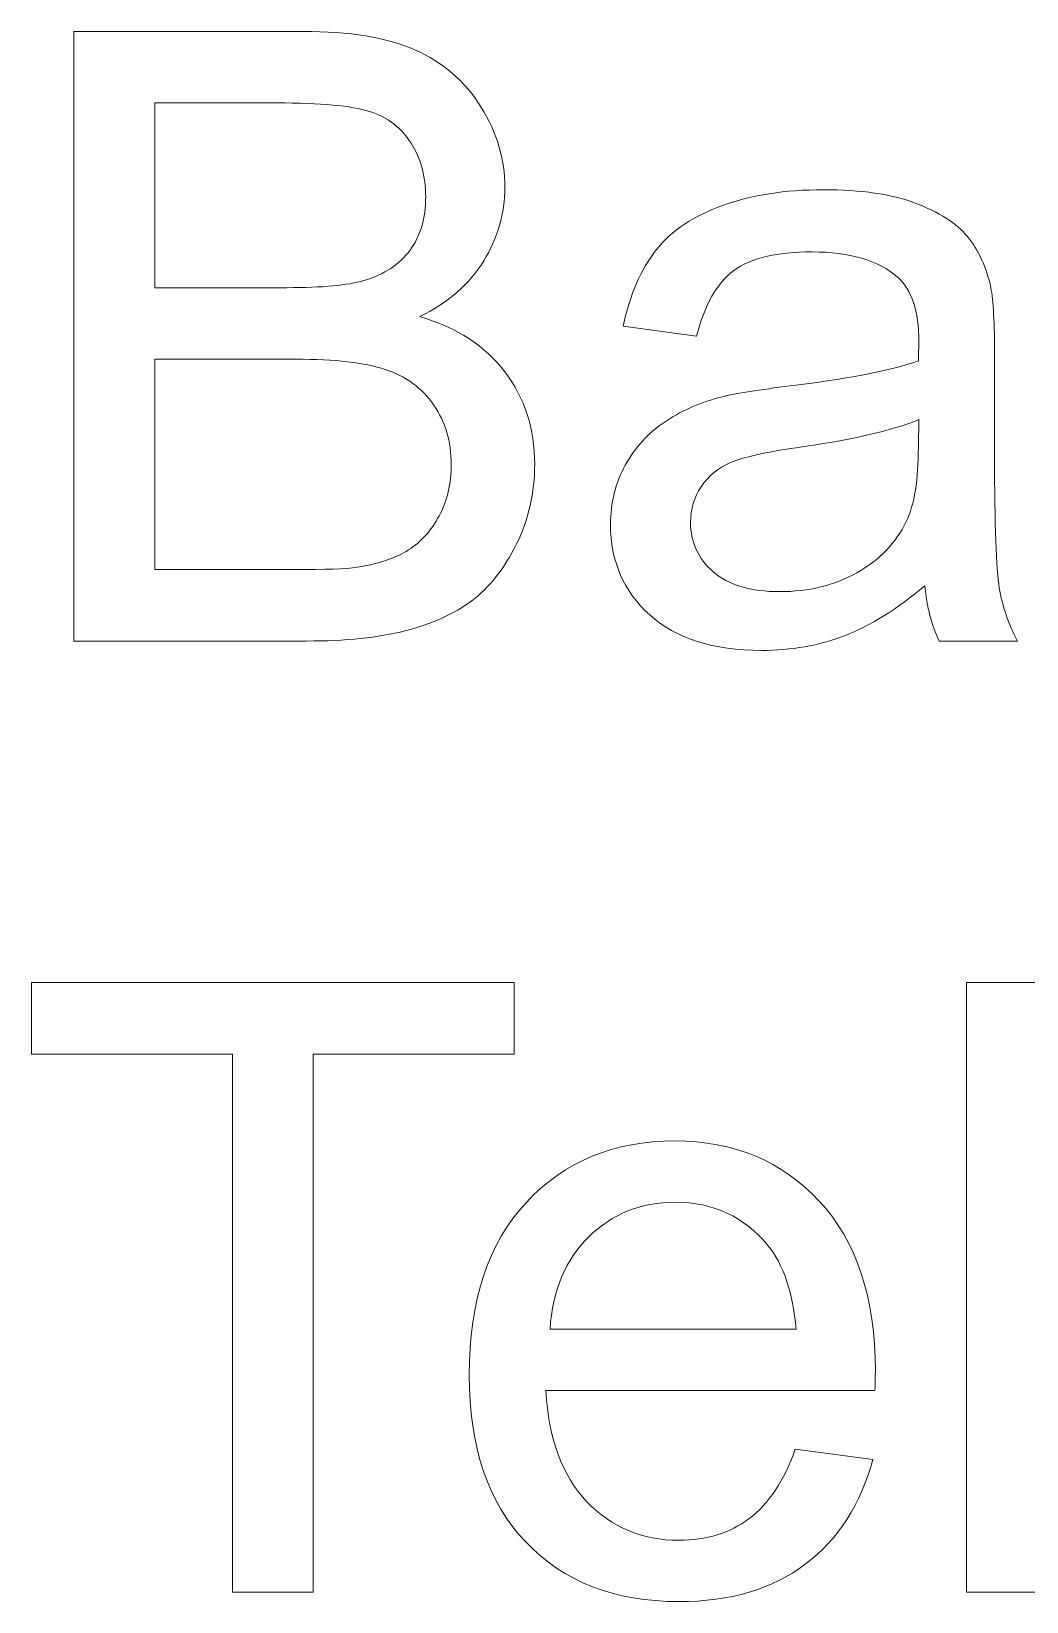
# Model space of a CAD drawing. Header units: centimetres. Extents: x -38.9 to 38.9, y -39.6 to 39.6.
# Drawn here: x 18.349 to 21.317, y 5.929 to 10.613 of the extents above; entities that cross this region are included whole.
import ezdxf

# ---------------------------------------------------------------- set-up
doc = ezdxf.new("R2010")
doc.units = ezdxf.units.CM
doc.header["$MEASUREMENT"] = 0
doc.layers.add('Layer 1', color=7, linetype='Continuous')

msp = doc.modelspace()

# ---------------------------------------------------------------- linework, layer by layer
at = {"layer": 'Layer 1', "color": 250, "lineweight": 9}
for points, knots in [([(18.47578, 8.79422), (18.47578, 8.79422), (18.47578, 10.61286), (18.47578, 10.61286), (18.47578, 10.61286), (18.47578, 10.61286), (18.47578, 10.61286), (18.47578, 10.61286), (18.47578, 10.61286), (18.47578, 10.61286), (18.47578, 10.61286), (18.47578, 10.61286), (18.47578, 10.61286), (18.47578, 10.61286), (19.15818, 10.61286), (19.15818, 10.61286), (19.15818, 10.61286), (19.15818, 10.61286), (19.15818, 10.61286), (19.15818, 10.61286), (19.15818, 10.61286), (19.15818, 10.61286), (19.15818, 10.61286), (19.15818, 10.61286), (19.15818, 10.61286), (19.29704, 10.61286), (19.40837, 10.59466), (19.49262, 10.55783), (19.49262, 10.55783), (19.49262, 10.55783), (19.49262, 10.55783), (19.49262, 10.55783), (19.49262, 10.55783), (19.49262, 10.55783), (19.49262, 10.55783), (19.49262, 10.55783), (19.49262, 10.55783), (19.57644, 10.521), (19.64205, 10.46427), (19.68947, 10.38765), (19.68947, 10.38765), (19.68947, 10.38765), (19.68947, 10.38765), (19.68947, 10.38765), (19.68947, 10.38765), (19.68947, 10.38765), (19.68947, 10.38765), (19.68947, 10.38765), (19.68947, 10.38765), (19.7373, 10.31145), (19.76101, 10.23144), (19.76101, 10.14762), (19.76101, 10.14762), (19.76101, 10.14762), (19.76101, 10.14762), (19.76101, 10.14762), (19.76101, 10.14762), (19.76101, 10.14762), (19.76101, 10.14762), (19.76101, 10.14762), (19.76101, 10.14762), (19.761, 10.07015), (19.73984, 9.99691), (19.69793, 9.92833), (19.69793, 9.92833), (19.69793, 9.92833), (19.69793, 9.92833), (19.69793, 9.92833), (19.69793, 9.92833), (19.69793, 9.92833), (19.69793, 9.92833), (19.69792, 9.92833), (19.69792, 9.92833), (19.65601, 9.85975), (19.59252, 9.80429), (19.50743, 9.76196), (19.50743, 9.76196), (19.50743, 9.76196), (19.50743, 9.76196), (19.50743, 9.76196), (19.50743, 9.76196), (19.50743, 9.76196), (19.50743, 9.76196), (19.50743, 9.76196), (19.50743, 9.76196), (19.6175, 9.72979), (19.70217, 9.67475), (19.76101, 9.59686), (19.76101, 9.59686), (19.76101, 9.59686), (19.76101, 9.59686), (19.76101, 9.59686), (19.76101, 9.59686), (19.76101, 9.59686), (19.76101, 9.59686), (19.76101, 9.59686), (19.76101, 9.59686), (19.82029, 9.51939), (19.84991, 9.42753), (19.84991, 9.32169), (19.84991, 9.32169), (19.84991, 9.32169), (19.84991, 9.32169), (19.84991, 9.32169), (19.84991, 9.32169), (19.84991, 9.32169), (19.84991, 9.32169), (19.84991, 9.32169), (19.8499, 9.32169), (19.8499, 9.23618), (19.83171, 9.15702), (19.79572, 9.08378), (19.79572, 9.08378), (19.79572, 9.08378), (19.79572, 9.08378), (19.79572, 9.08378), (19.79572, 9.08378), (19.79572, 9.08378), (19.79572, 9.08378), (19.79571, 9.08378), (19.79571, 9.08378), (19.75973, 9.01054), (19.71529, 8.95424), (19.66238, 8.91445), (19.66238, 8.91445), (19.66238, 8.91445), (19.66238, 8.91445), (19.66238, 8.91445), (19.66238, 8.91445), (19.66238, 8.91445), (19.66238, 8.91445), (19.66237, 8.91445), (19.66237, 8.91445), (19.60946, 8.87508), (19.54299, 8.84502), (19.46341, 8.8247), (19.46341, 8.8247), (19.46341, 8.8247), (19.46341, 8.8247), (19.46341, 8.8247), (19.46341, 8.8247), (19.46341, 8.8247), (19.46341, 8.8247), (19.4634, 8.8247), (19.4634, 8.8247), (19.38339, 8.80438), (19.28561, 8.79422), (19.16961, 8.79422), (19.16961, 8.79422), (19.16961, 8.79422), (19.16961, 8.79422), (19.16961, 8.79422), (19.16961, 8.79422), (19.16961, 8.79422), (19.16961, 8.79422), (19.16961, 8.79422), (19.1696, 8.79422), (19.1696, 8.79422), (18.47578, 8.79422), (18.47578, 8.79422)], [0, 0, 0, 0, 0.0188679, 0.0188679, 0.0188679, 0.0377358, 0.0377358, 0.0377358, 0.0566038, 0.0566038, 0.0566038, 0.0754717, 0.0754717, 0.0754717, 0.0943396, 0.0943396, 0.0943396, 0.1132075, 0.1132075, 0.1132075, 0.1320755, 0.1320755, 0.1320755, 0.1509434, 0.1509434, 0.1509434, 0.1698113, 0.1698113, 0.1698113, 0.1886792, 0.1886792, 0.1886792, 0.2075472, 0.2075472, 0.2075472, 0.2264151, 0.2264151, 0.2264151, 0.245283, 0.245283, 0.245283, 0.2641509, 0.2641509, 0.2641509, 0.2830189, 0.2830189, 0.2830189, 0.3018868, 0.3018868, 0.3018868, 0.3207547, 0.3207547, 0.3207547, 0.3396226, 0.3396226, 0.3396226, 0.3584906, 0.3584906, 0.3584906, 0.3773585, 0.3773585, 0.3773585, 0.3962264, 0.3962264, 0.3962264, 0.4150943, 0.4150943, 0.4150943, 0.4339623, 0.4339623, 0.4339623, 0.4528302, 0.4528302, 0.4528302, 0.4716981, 0.4716981, 0.4716981, 0.490566, 0.490566, 0.490566, 0.509434, 0.509434, 0.509434, 0.5283019, 0.5283019, 0.5283019, 0.5471698, 0.5471698, 0.5471698, 0.5660377, 0.5660377, 0.5660377, 0.5849057, 0.5849057, 0.5849057, 0.6037736, 0.6037736, 0.6037736, 0.6226415, 0.6226415, 0.6226415, 0.6415094, 0.6415094, 0.6415094, 0.6603774, 0.6603774, 0.6603774, 0.6792453, 0.6792453, 0.6792453, 0.6981132, 0.6981132, 0.6981132, 0.7169811, 0.7169811, 0.7169811, 0.7358491, 0.7358491, 0.7358491, 0.754717, 0.754717, 0.754717, 0.7735849, 0.7735849, 0.7735849, 0.7924528, 0.7924528, 0.7924528, 0.8113208, 0.8113208, 0.8113208, 0.8301887, 0.8301887, 0.8301887, 0.8490566, 0.8490566, 0.8490566, 0.8679245, 0.8679245, 0.8679245, 0.8867925, 0.8867925, 0.8867925, 0.9056604, 0.9056604, 0.9056604, 0.9245283, 0.9245283, 0.9245283, 0.9433962, 0.9433962, 0.9433962, 0.9622642, 0.9622642, 0.9622642, 0.9811321, 0.9811321, 0.9811321, 1, 1, 1, 1]), ([(18.71707, 9.84832), (18.71707, 9.84832), (19.11036, 9.84832), (19.11036, 9.84832), (19.11036, 9.84832), (19.11036, 9.84832), (19.11036, 9.84832), (19.11036, 9.84832), (19.11036, 9.84832), (19.11036, 9.84832), (19.11036, 9.84832), (19.11036, 9.84832), (19.11036, 9.84832), (19.21703, 9.84832), (19.29365, 9.85552), (19.33978, 9.86949), (19.33978, 9.86949), (19.33978, 9.86949), (19.33978, 9.86949), (19.33978, 9.86949), (19.33978, 9.86949), (19.33978, 9.86949), (19.33978, 9.86949), (19.33979, 9.86949), (19.33979, 9.86949), (19.40119, 9.88769), (19.44731, 9.91817), (19.47822, 9.9605), (19.47822, 9.9605), (19.47822, 9.9605), (19.47822, 9.9605), (19.47822, 9.9605), (19.47822, 9.9605), (19.47822, 9.9605), (19.47822, 9.9605), (19.47822, 9.9605), (19.47822, 9.9605), (19.50913, 10.00284), (19.52479, 10.05575), (19.52479, 10.11968), (19.52479, 10.11968), (19.52479, 10.11968), (19.52479, 10.11968), (19.52479, 10.11968), (19.52479, 10.11968), (19.52479, 10.11968), (19.52479, 10.11968), (19.52479, 10.11968), (19.52479, 10.11968), (19.52478, 10.18021), (19.51041, 10.23355), (19.48119, 10.27927), (19.48119, 10.27927), (19.48119, 10.27927), (19.48119, 10.27927), (19.48119, 10.27927), (19.48119, 10.27927), (19.48119, 10.27927), (19.48119, 10.27927), (19.48118, 10.27927), (19.48118, 10.27927), (19.4524, 10.32542), (19.41091, 10.35717), (19.35716, 10.3741), (19.35716, 10.3741), (19.35716, 10.3741), (19.35716, 10.3741), (19.35716, 10.3741), (19.35716, 10.3741), (19.35716, 10.3741), (19.35716, 10.3741), (19.35715, 10.3741), (19.35715, 10.3741), (19.30338, 10.39103), (19.2111, 10.3995), (19.08072, 10.3995), (19.08072, 10.3995), (19.08072, 10.3995), (19.08072, 10.3995), (19.08072, 10.3995), (19.08072, 10.3995), (19.08072, 10.3995), (19.08072, 10.3995), (19.08072, 10.3995), (19.08071, 10.3995), (19.08071, 10.3995), (18.71707, 10.3995), (18.71707, 10.3995), (18.71707, 10.3995), (18.71707, 10.3995), (18.71707, 10.3995), (18.71707, 10.3995), (18.71707, 10.3995), (18.71707, 10.3995), (18.71707, 10.3995), (18.71707, 10.3995), (18.71707, 10.3995), (18.71707, 10.3995), (18.71707, 9.84832), (18.71707, 9.84832)], [0, 0, 0, 0, 0.030303, 0.030303, 0.030303, 0.0606061, 0.0606061, 0.0606061, 0.0909091, 0.0909091, 0.0909091, 0.1212121, 0.1212121, 0.1212121, 0.1515152, 0.1515152, 0.1515152, 0.1818182, 0.1818182, 0.1818182, 0.2121212, 0.2121212, 0.2121212, 0.2424242, 0.2424242, 0.2424242, 0.2727273, 0.2727273, 0.2727273, 0.3030303, 0.3030303, 0.3030303, 0.3333333, 0.3333333, 0.3333333, 0.3636364, 0.3636364, 0.3636364, 0.3939394, 0.3939394, 0.3939394, 0.4242424, 0.4242424, 0.4242424, 0.4545455, 0.4545455, 0.4545455, 0.4848485, 0.4848485, 0.4848485, 0.5151515, 0.5151515, 0.5151515, 0.5454545, 0.5454545, 0.5454545, 0.5757576, 0.5757576, 0.5757576, 0.6060606, 0.6060606, 0.6060606, 0.6363636, 0.6363636, 0.6363636, 0.6666667, 0.6666667, 0.6666667, 0.6969697, 0.6969697, 0.6969697, 0.7272727, 0.7272727, 0.7272727, 0.7575758, 0.7575758, 0.7575758, 0.7878788, 0.7878788, 0.7878788, 0.8181818, 0.8181818, 0.8181818, 0.8484848, 0.8484848, 0.8484848, 0.8787879, 0.8787879, 0.8787879, 0.9090909, 0.9090909, 0.9090909, 0.9393939, 0.9393939, 0.9393939, 0.969697, 0.969697, 0.969697, 1, 1, 1, 1]), ([(21.01324, 8.95932), (20.93027, 8.88862), (20.85025, 8.83909), (20.77362, 8.80988), (20.77362, 8.80988), (20.77362, 8.80988), (20.77362, 8.80988), (20.77362, 8.80988), (20.77362, 8.80988), (20.77362, 8.80988), (20.77362, 8.80988), (20.77361, 8.80988), (20.77361, 8.80988), (20.69699, 8.78067), (20.61486, 8.76628), (20.52682, 8.76628), (20.52682, 8.76628), (20.52682, 8.76628), (20.52682, 8.76628), (20.52682, 8.76628), (20.52682, 8.76628), (20.52682, 8.76628), (20.52682, 8.76628), (20.52681, 8.76628), (20.52681, 8.76628), (20.38204, 8.76628), (20.2707, 8.80142), (20.19281, 8.87211), (20.19281, 8.87211), (20.19281, 8.87211), (20.19281, 8.87211), (20.19281, 8.87211), (20.19281, 8.87211), (20.19281, 8.87211), (20.19281, 8.87211), (20.1928, 8.87211), (20.1928, 8.87211), (20.11491, 8.94239), (20.07597, 9.03256), (20.07597, 9.1422), (20.07597, 9.1422), (20.07597, 9.1422), (20.07597, 9.1422), (20.07597, 9.1422), (20.07597, 9.1422), (20.07597, 9.1422), (20.07597, 9.1422), (20.07597, 9.1422), (20.07597, 9.1422), (20.07597, 9.20655), (20.09079, 9.26539), (20.12, 9.31873), (20.12, 9.31873), (20.12, 9.31873), (20.12, 9.31873), (20.12, 9.31873), (20.12, 9.31873), (20.12, 9.31873), (20.12, 9.31873), (20.12001, 9.31873), (20.12001, 9.31873), (20.14963, 9.37207), (20.18815, 9.4144), (20.23558, 9.44658), (20.23558, 9.44658), (20.23558, 9.44658), (20.23558, 9.44658), (20.23558, 9.44658), (20.23558, 9.44658), (20.23558, 9.44658), (20.23558, 9.44658), (20.23558, 9.44658), (20.23558, 9.44658), (20.2834, 9.47875), (20.33674, 9.5033), (20.39643, 9.51981), (20.39643, 9.51981), (20.39643, 9.51981), (20.39643, 9.51981), (20.39643, 9.51981), (20.39643, 9.51981), (20.39643, 9.51981), (20.39643, 9.51981), (20.39643, 9.51981), (20.39643, 9.51981), (20.44046, 9.53124), (20.50692, 9.54225), (20.5954, 9.55326), (20.5954, 9.55326), (20.5954, 9.55326), (20.5954, 9.55326), (20.5954, 9.55326), (20.5954, 9.55326), (20.5954, 9.55326), (20.5954, 9.55326), (20.5954, 9.55326), (20.5954, 9.55326), (20.77574, 9.57442), (20.90909, 9.60025), (20.99418, 9.62988), (20.99418, 9.62988), (20.99418, 9.62988), (20.99418, 9.62988), (20.99418, 9.62988), (20.99418, 9.62988), (20.99418, 9.62988), (20.99418, 9.62988), (20.99418, 9.62988), (20.99418, 9.62988), (20.99503, 9.66036), (20.99545, 9.67983), (20.99545, 9.68788), (20.99545, 9.68788), (20.99545, 9.68788), (20.99545, 9.68788), (20.99545, 9.68788), (20.99545, 9.68788), (20.99545, 9.68788), (20.99545, 9.68788), (20.99545, 9.68788), (20.99544, 9.68788), (20.99544, 9.77847), (20.97428, 9.84239), (20.93195, 9.87965), (20.93195, 9.87965), (20.93195, 9.87965), (20.93195, 9.87965), (20.93195, 9.87965), (20.93195, 9.87965), (20.93195, 9.87965), (20.93195, 9.87965), (20.93194, 9.87965), (20.93194, 9.87965), (20.87479, 9.93002), (20.78971, 9.955), (20.67711, 9.955), (20.67711, 9.955), (20.67711, 9.955), (20.67711, 9.955), (20.67711, 9.955), (20.67711, 9.955), (20.67711, 9.955), (20.67711, 9.955), (20.6771, 9.955), (20.6771, 9.955), (20.5717, 9.955), (20.4938, 9.93637), (20.44385, 9.89954), (20.44385, 9.89954), (20.44385, 9.89954), (20.44385, 9.89954), (20.44385, 9.89954), (20.44385, 9.89954), (20.44385, 9.89954), (20.44385, 9.89954), (20.44384, 9.89954), (20.44384, 9.89954), (20.39346, 9.86271), (20.35664, 9.79752), (20.3325, 9.70354), (20.3325, 9.70354), (20.3325, 9.70354), (20.3325, 9.70354), (20.3325, 9.70354), (20.3325, 9.70354), (20.3325, 9.70354), (20.3325, 9.70354), (20.3325, 9.70354), (20.3325, 9.70354), (20.3325, 9.70354), (20.11407, 9.73402), (20.11407, 9.73402), (20.11407, 9.73402), (20.11407, 9.73402), (20.11407, 9.73402), (20.11407, 9.73402), (20.11407, 9.73402), (20.11407, 9.73402), (20.11407, 9.73402), (20.11407, 9.73402), (20.11407, 9.73402), (20.13397, 9.82758), (20.16657, 9.90335), (20.21228, 9.96093), (20.21228, 9.96093), (20.21228, 9.96093), (20.21228, 9.96093), (20.21228, 9.96093), (20.21228, 9.96093), (20.21228, 9.96093), (20.21228, 9.96093), (20.21228, 9.96093), (20.21228, 9.96093), (20.258, 10.0185), (20.32405, 10.06253), (20.41041, 10.09385), (20.41041, 10.09385), (20.41041, 10.09385), (20.41041, 10.09385), (20.41041, 10.09385), (20.41041, 10.09385), (20.41041, 10.09385), (20.41041, 10.09385), (20.41041, 10.09385), (20.41041, 10.09385), (20.49635, 10.12476), (20.59667, 10.14042), (20.71013, 10.14042), (20.71013, 10.14042), (20.71013, 10.14042), (20.71013, 10.14042), (20.71013, 10.14042), (20.71013, 10.14042), (20.71013, 10.14042), (20.71013, 10.14042), (20.71013, 10.14042), (20.71013, 10.14042), (20.82274, 10.14042), (20.91461, 10.1273), (20.98529, 10.10063), (20.98529, 10.10063), (20.98529, 10.10063), (20.98529, 10.10063), (20.98529, 10.10063), (20.98529, 10.10063), (20.98529, 10.10063), (20.98529, 10.10063), (20.98529, 10.10063), (20.98529, 10.10063), (21.05556, 10.07396), (21.10763, 10.04094), (21.14065, 10.00072), (21.14065, 10.00072), (21.14065, 10.00072), (21.14065, 10.00072), (21.14065, 10.00072), (21.14065, 10.00072), (21.14065, 10.00072), (21.14065, 10.00072), (21.14065, 10.00072), (21.14065, 10.00072), (21.17368, 9.9605), (21.19697, 9.9097), (21.2105, 9.84832), (21.2105, 9.84832), (21.2105, 9.84832), (21.2105, 9.84832), (21.2105, 9.84832), (21.2105, 9.84832), (21.2105, 9.84832), (21.2105, 9.84832), (21.2105, 9.84832), (21.2105, 9.84832), (21.2177, 9.81022), (21.22151, 9.74164), (21.22151, 9.643), (21.22151, 9.643), (21.22151, 9.643), (21.22151, 9.643), (21.22151, 9.643), (21.22151, 9.643), (21.22151, 9.643), (21.22151, 9.643), (21.22151, 9.643), (21.22151, 9.643), (21.22151, 9.643), (21.22151, 9.34667), (21.22151, 9.34667), (21.22151, 9.34667), (21.22151, 9.34667), (21.22151, 9.34667), (21.22151, 9.34667), (21.22151, 9.34667), (21.22151, 9.34667), (21.22151, 9.34667), (21.22151, 9.34667), (21.22151, 9.34667), (21.22151, 9.13966), (21.22616, 9.00885), (21.23548, 8.95339), (21.23548, 8.95339), (21.23548, 8.95339), (21.23548, 8.95339), (21.23548, 8.95339), (21.23548, 8.95339), (21.23548, 8.95339), (21.23548, 8.95339), (21.23548, 8.95339), (21.23548, 8.95339), (21.24438, 8.89794), (21.263, 8.84502), (21.29009, 8.79422), (21.29009, 8.79422), (21.29009, 8.79422), (21.29009, 8.79422), (21.29009, 8.79422), (21.29009, 8.79422), (21.29009, 8.79422), (21.29009, 8.79422), (21.29009, 8.79422), (21.29008, 8.79422), (21.29008, 8.79422), (21.05641, 8.79422), (21.05641, 8.79422), (21.05641, 8.79422), (21.05641, 8.79422), (21.05641, 8.79422), (21.05641, 8.79422), (21.05641, 8.79422), (21.05641, 8.79422), (21.05641, 8.79422), (21.0564, 8.79422), (21.0564, 8.79422), (21.03397, 8.84121), (21.01957, 8.89624), (21.01324, 8.95932)], [0, 0, 0, 0, 0.0095238, 0.0095238, 0.0095238, 0.0190476, 0.0190476, 0.0190476, 0.0285714, 0.0285714, 0.0285714, 0.0380952, 0.0380952, 0.0380952, 0.047619, 0.047619, 0.047619, 0.0571429, 0.0571429, 0.0571429, 0.0666667, 0.0666667, 0.0666667, 0.0761905, 0.0761905, 0.0761905, 0.0857143, 0.0857143, 0.0857143, 0.0952381, 0.0952381, 0.0952381, 0.1047619, 0.1047619, 0.1047619, 0.1142857, 0.1142857, 0.1142857, 0.1238095, 0.1238095, 0.1238095, 0.1333333, 0.1333333, 0.1333333, 0.1428571, 0.1428571, 0.1428571, 0.152381, 0.152381, 0.152381, 0.1619048, 0.1619048, 0.1619048, 0.1714286, 0.1714286, 0.1714286, 0.1809524, 0.1809524, 0.1809524, 0.1904762, 0.1904762, 0.1904762, 0.2, 0.2, 0.2, 0.2095238, 0.2095238, 0.2095238, 0.2190476, 0.2190476, 0.2190476, 0.2285714, 0.2285714, 0.2285714, 0.2380952, 0.2380952, 0.2380952, 0.247619, 0.247619, 0.247619, 0.2571429, 0.2571429, 0.2571429, 0.2666667, 0.2666667, 0.2666667, 0.2761905, 0.2761905, 0.2761905, 0.2857143, 0.2857143, 0.2857143, 0.2952381, 0.2952381, 0.2952381, 0.3047619, 0.3047619, 0.3047619, 0.3142857, 0.3142857, 0.3142857, 0.3238095, 0.3238095, 0.3238095, 0.3333333, 0.3333333, 0.3333333, 0.3428571, 0.3428571, 0.3428571, 0.352381, 0.352381, 0.352381, 0.3619048, 0.3619048, 0.3619048, 0.3714286, 0.3714286, 0.3714286, 0.3809524, 0.3809524, 0.3809524, 0.3904762, 0.3904762, 0.3904762, 0.4, 0.4, 0.4, 0.4095238, 0.4095238, 0.4095238, 0.4190476, 0.4190476, 0.4190476, 0.4285714, 0.4285714, 0.4285714, 0.4380952, 0.4380952, 0.4380952, 0.447619, 0.447619, 0.447619, 0.4571429, 0.4571429, 0.4571429, 0.4666667, 0.4666667, 0.4666667, 0.4761905, 0.4761905, 0.4761905, 0.4857143, 0.4857143, 0.4857143, 0.4952381, 0.4952381, 0.4952381, 0.5047619, 0.5047619, 0.5047619, 0.5142857, 0.5142857, 0.5142857, 0.5238095, 0.5238095, 0.5238095, 0.5333333, 0.5333333, 0.5333333, 0.5428571, 0.5428571, 0.5428571, 0.552381, 0.552381, 0.552381, 0.5619048, 0.5619048, 0.5619048, 0.5714286, 0.5714286, 0.5714286, 0.5809524, 0.5809524, 0.5809524, 0.5904762, 0.5904762, 0.5904762, 0.6, 0.6, 0.6, 0.6095238, 0.6095238, 0.6095238, 0.6190476, 0.6190476, 0.6190476, 0.6285714, 0.6285714, 0.6285714, 0.6380952, 0.6380952, 0.6380952, 0.647619, 0.647619, 0.647619, 0.6571429, 0.6571429, 0.6571429, 0.6666667, 0.6666667, 0.6666667, 0.6761905, 0.6761905, 0.6761905, 0.6857143, 0.6857143, 0.6857143, 0.6952381, 0.6952381, 0.6952381, 0.7047619, 0.7047619, 0.7047619, 0.7142857, 0.7142857, 0.7142857, 0.7238095, 0.7238095, 0.7238095, 0.7333333, 0.7333333, 0.7333333, 0.7428571, 0.7428571, 0.7428571, 0.752381, 0.752381, 0.752381, 0.7619048, 0.7619048, 0.7619048, 0.7714286, 0.7714286, 0.7714286, 0.7809524, 0.7809524, 0.7809524, 0.7904762, 0.7904762, 0.7904762, 0.8, 0.8, 0.8, 0.8095238, 0.8095238, 0.8095238, 0.8190476, 0.8190476, 0.8190476, 0.8285714, 0.8285714, 0.8285714, 0.8380952, 0.8380952, 0.8380952, 0.847619, 0.847619, 0.847619, 0.8571429, 0.8571429, 0.8571429, 0.8666667, 0.8666667, 0.8666667, 0.8761905, 0.8761905, 0.8761905, 0.8857143, 0.8857143, 0.8857143, 0.8952381, 0.8952381, 0.8952381, 0.9047619, 0.9047619, 0.9047619, 0.9142857, 0.9142857, 0.9142857, 0.9238095, 0.9238095, 0.9238095, 0.9333333, 0.9333333, 0.9333333, 0.9428571, 0.9428571, 0.9428571, 0.952381, 0.952381, 0.952381, 0.9619048, 0.9619048, 0.9619048, 0.9714286, 0.9714286, 0.9714286, 0.9809524, 0.9809524, 0.9809524, 0.9904762, 0.9904762, 0.9904762, 1, 1, 1, 1]), ([(18.71707, 9.00758), (18.71707, 9.00758), (19.17004, 9.00758), (19.17004, 9.00758), (19.17004, 9.00758), (19.17004, 9.00758), (19.17004, 9.00758), (19.17004, 9.00758), (19.17004, 9.00758), (19.17004, 9.00758), (19.17004, 9.00758), (19.17004, 9.00758), (19.17004, 9.00758), (19.24794, 9.00758), (19.30253, 9.01054), (19.3343, 9.01647), (19.3343, 9.01647), (19.3343, 9.01647), (19.3343, 9.01647), (19.3343, 9.01647), (19.3343, 9.01647), (19.3343, 9.01647), (19.3343, 9.01647), (19.3343, 9.01647), (19.3343, 9.01647), (19.38932, 9.02621), (19.43589, 9.04272), (19.47314, 9.066), (19.47314, 9.066), (19.47314, 9.066), (19.47314, 9.066), (19.47314, 9.066), (19.47314, 9.066), (19.47314, 9.066), (19.47314, 9.066), (19.47314, 9.066), (19.47314, 9.066), (19.51041, 9.08928), (19.54089, 9.12315), (19.56501, 9.1676), (19.56501, 9.1676), (19.56501, 9.1676), (19.56501, 9.1676), (19.56501, 9.1676), (19.56501, 9.1676), (19.56501, 9.1676), (19.56501, 9.1676), (19.56501, 9.1676), (19.56501, 9.1676), (19.58914, 9.21205), (19.60099, 9.26327), (19.60099, 9.32127), (19.60099, 9.32127), (19.60099, 9.32127), (19.60099, 9.32127), (19.60099, 9.32127), (19.60099, 9.32127), (19.60099, 9.32127), (19.60099, 9.32127), (19.60099, 9.32127), (19.60099, 9.32127), (19.60098, 9.38943), (19.58363, 9.44827), (19.54851, 9.49865), (19.54851, 9.49865), (19.54851, 9.49865), (19.54851, 9.49865), (19.54851, 9.49865), (19.54851, 9.49865), (19.54851, 9.49865), (19.54851, 9.49865), (19.5485, 9.49865), (19.5485, 9.49865), (19.51378, 9.54902), (19.46552, 9.58416), (19.40373, 9.60448), (19.40373, 9.60448), (19.40373, 9.60448), (19.40373, 9.60448), (19.40373, 9.60448), (19.40373, 9.60448), (19.40373, 9.60448), (19.40373, 9.60448), (19.40372, 9.60448), (19.40372, 9.60448), (19.34234, 9.6248), (19.25343, 9.63496), (19.13787, 9.63496), (19.13787, 9.63496), (19.13787, 9.63496), (19.13787, 9.63496), (19.13787, 9.63496), (19.13787, 9.63496), (19.13787, 9.63496), (19.13787, 9.63496), (19.13787, 9.63496), (19.13786, 9.63496), (19.13786, 9.63496), (18.71707, 9.63496), (18.71707, 9.63496), (18.71707, 9.63496), (18.71707, 9.63496), (18.71707, 9.63496), (18.71707, 9.63496), (18.71707, 9.63496), (18.71707, 9.63496), (18.71707, 9.63496), (18.71707, 9.63496), (18.71707, 9.63496), (18.71707, 9.63496), (18.71707, 9.00758), (18.71707, 9.00758)], [0, 0, 0, 0, 0.027027, 0.027027, 0.027027, 0.0540541, 0.0540541, 0.0540541, 0.0810811, 0.0810811, 0.0810811, 0.1081081, 0.1081081, 0.1081081, 0.1351351, 0.1351351, 0.1351351, 0.1621622, 0.1621622, 0.1621622, 0.1891892, 0.1891892, 0.1891892, 0.2162162, 0.2162162, 0.2162162, 0.2432432, 0.2432432, 0.2432432, 0.2702703, 0.2702703, 0.2702703, 0.2972973, 0.2972973, 0.2972973, 0.3243243, 0.3243243, 0.3243243, 0.3513514, 0.3513514, 0.3513514, 0.3783784, 0.3783784, 0.3783784, 0.4054054, 0.4054054, 0.4054054, 0.4324324, 0.4324324, 0.4324324, 0.4594595, 0.4594595, 0.4594595, 0.4864865, 0.4864865, 0.4864865, 0.5135135, 0.5135135, 0.5135135, 0.5405405, 0.5405405, 0.5405405, 0.5675676, 0.5675676, 0.5675676, 0.5945946, 0.5945946, 0.5945946, 0.6216216, 0.6216216, 0.6216216, 0.6486486, 0.6486486, 0.6486486, 0.6756757, 0.6756757, 0.6756757, 0.7027027, 0.7027027, 0.7027027, 0.7297297, 0.7297297, 0.7297297, 0.7567568, 0.7567568, 0.7567568, 0.7837838, 0.7837838, 0.7837838, 0.8108108, 0.8108108, 0.8108108, 0.8378378, 0.8378378, 0.8378378, 0.8648649, 0.8648649, 0.8648649, 0.8918919, 0.8918919, 0.8918919, 0.9189189, 0.9189189, 0.9189189, 0.9459459, 0.9459459, 0.9459459, 0.972973, 0.972973, 0.972973, 1, 1, 1, 1]), ([(20.99545, 9.45462), (20.91418, 9.4216), (20.79226, 9.39366), (20.6297, 9.3708), (20.6297, 9.3708), (20.6297, 9.3708), (20.6297, 9.3708), (20.6297, 9.3708), (20.6297, 9.3708), (20.6297, 9.3708), (20.6297, 9.3708), (20.62969, 9.3708), (20.62969, 9.3708), (20.53739, 9.35768), (20.47223, 9.34286), (20.43413, 9.32635), (20.43413, 9.32635), (20.43413, 9.32635), (20.43413, 9.32635), (20.43413, 9.32635), (20.43413, 9.32635), (20.43413, 9.32635), (20.43413, 9.32635), (20.43412, 9.32635), (20.43412, 9.32635), (20.39602, 9.30984), (20.3668, 9.28571), (20.34606, 9.25438), (20.34606, 9.25438), (20.34606, 9.25438), (20.34606, 9.25438), (20.34606, 9.25438), (20.34606, 9.25438), (20.34606, 9.25438), (20.34606, 9.25438), (20.34605, 9.25438), (20.34605, 9.25438), (20.3253, 9.22263), (20.31474, 9.1875), (20.31474, 9.14855), (20.31474, 9.14855), (20.31474, 9.14855), (20.31474, 9.14855), (20.31474, 9.14855), (20.31474, 9.14855), (20.31474, 9.14855), (20.31474, 9.14855), (20.31474, 9.14855), (20.31474, 9.14855), (20.31474, 9.08971), (20.33717, 9.04018), (20.38246, 9.00081), (20.38246, 9.00081), (20.38246, 9.00081), (20.38246, 9.00081), (20.38246, 9.00081), (20.38246, 9.00081), (20.38246, 9.00081), (20.38246, 9.00081), (20.38246, 9.00081), (20.38246, 9.00081), (20.42776, 8.96144), (20.4938, 8.94154), (20.58058, 8.94154), (20.58058, 8.94154), (20.58058, 8.94154), (20.58058, 8.94154), (20.58058, 8.94154), (20.58058, 8.94154), (20.58058, 8.94154), (20.58058, 8.94154), (20.58058, 8.94154), (20.58058, 8.94154), (20.66652, 8.94154), (20.74315, 8.96017), (20.81045, 8.99784), (20.81045, 8.99784), (20.81045, 8.99784), (20.81045, 8.99784), (20.81045, 8.99784), (20.81045, 8.99784), (20.81045, 8.99784), (20.81045, 8.99784), (20.81045, 8.99784), (20.81045, 8.99784), (20.87736, 9.0351), (20.92687, 9.08632), (20.9582, 9.15109), (20.9582, 9.15109), (20.9582, 9.15109), (20.9582, 9.15109), (20.9582, 9.15109), (20.9582, 9.15109), (20.9582, 9.15109), (20.9582, 9.15109), (20.9582, 9.15109), (20.9582, 9.15109), (20.98233, 9.20147), (20.99418, 9.27555), (20.99418, 9.37334), (20.99418, 9.37334), (20.99418, 9.37334), (20.99418, 9.37334), (20.99418, 9.37334), (20.99418, 9.37334), (20.99418, 9.37334), (20.99418, 9.37334), (20.99418, 9.37334), (20.99418, 9.37334), (20.99418, 9.37334), (20.99545, 9.45462), (20.99545, 9.45462)], [0, 0, 0, 0, 0.027027, 0.027027, 0.027027, 0.0540541, 0.0540541, 0.0540541, 0.0810811, 0.0810811, 0.0810811, 0.1081081, 0.1081081, 0.1081081, 0.1351351, 0.1351351, 0.1351351, 0.1621622, 0.1621622, 0.1621622, 0.1891892, 0.1891892, 0.1891892, 0.2162162, 0.2162162, 0.2162162, 0.2432432, 0.2432432, 0.2432432, 0.2702703, 0.2702703, 0.2702703, 0.2972973, 0.2972973, 0.2972973, 0.3243243, 0.3243243, 0.3243243, 0.3513514, 0.3513514, 0.3513514, 0.3783784, 0.3783784, 0.3783784, 0.4054054, 0.4054054, 0.4054054, 0.4324324, 0.4324324, 0.4324324, 0.4594595, 0.4594595, 0.4594595, 0.4864865, 0.4864865, 0.4864865, 0.5135135, 0.5135135, 0.5135135, 0.5405405, 0.5405405, 0.5405405, 0.5675676, 0.5675676, 0.5675676, 0.5945946, 0.5945946, 0.5945946, 0.6216216, 0.6216216, 0.6216216, 0.6486486, 0.6486486, 0.6486486, 0.6756757, 0.6756757, 0.6756757, 0.7027027, 0.7027027, 0.7027027, 0.7297297, 0.7297297, 0.7297297, 0.7567568, 0.7567568, 0.7567568, 0.7837838, 0.7837838, 0.7837838, 0.8108108, 0.8108108, 0.8108108, 0.8378378, 0.8378378, 0.8378378, 0.8648649, 0.8648649, 0.8648649, 0.8918919, 0.8918919, 0.8918919, 0.9189189, 0.9189189, 0.9189189, 0.9459459, 0.9459459, 0.9459459, 0.972973, 0.972973, 0.972973, 1, 1, 1, 1]), ([(18.94821, 5.95661), (18.94821, 5.95661), (18.94821, 7.56189), (18.94821, 7.56189), (18.94821, 7.56189), (18.94821, 7.56189), (18.94821, 7.56189), (18.94821, 7.56189), (18.94821, 7.56189), (18.94821, 7.56189), (18.94821, 7.56189), (18.94821, 7.56189), (18.9482, 7.56189), (18.9482, 7.56189), (18.34877, 7.56189), (18.34877, 7.56189), (18.34877, 7.56189), (18.34877, 7.56189), (18.34877, 7.56189), (18.34877, 7.56189), (18.34877, 7.56189), (18.34877, 7.56189), (18.34877, 7.56189), (18.34877, 7.56189), (18.34877, 7.56189), (18.34877, 7.56189), (18.34877, 7.77525), (18.34877, 7.77525), (18.34877, 7.77525), (18.34877, 7.77525), (18.34877, 7.77525), (18.34877, 7.77525), (18.34877, 7.77525), (18.34877, 7.77525), (18.34877, 7.77525), (18.34877, 7.77525), (18.34877, 7.77525), (18.34877, 7.77525), (19.78895, 7.77525), (19.78895, 7.77525), (19.78895, 7.77525), (19.78895, 7.77525), (19.78895, 7.77525), (19.78895, 7.77525), (19.78895, 7.77525), (19.78895, 7.77525), (19.78895, 7.77525), (19.78895, 7.77525), (19.78895, 7.77525), (19.78895, 7.77525), (19.78895, 7.56189), (19.78895, 7.56189), (19.78895, 7.56189), (19.78895, 7.56189), (19.78895, 7.56189), (19.78895, 7.56189), (19.78895, 7.56189), (19.78895, 7.56189), (19.78895, 7.56189), (19.78895, 7.56189), (19.78894, 7.56189), (19.78894, 7.56189), (19.18952, 7.56189), (19.18952, 7.56189), (19.18952, 7.56189), (19.18952, 7.56189), (19.18952, 7.56189), (19.18952, 7.56189), (19.18952, 7.56189), (19.18952, 7.56189), (19.18952, 7.56189), (19.18952, 7.56189), (19.18952, 7.56189), (19.18952, 7.56189), (19.18952, 5.95661), (19.18952, 5.95661), (19.18952, 5.95661), (19.18952, 5.95661), (19.18952, 5.95661), (19.18952, 5.95661), (19.18952, 5.95661), (19.18952, 5.95661), (19.18952, 5.95661), (19.18952, 5.95661), (19.18951, 5.95661), (19.18951, 5.95661), (18.94821, 5.95661), (18.94821, 5.95661)], [0, 0, 0, 0, 0.0344828, 0.0344828, 0.0344828, 0.0689655, 0.0689655, 0.0689655, 0.1034483, 0.1034483, 0.1034483, 0.137931, 0.137931, 0.137931, 0.1724138, 0.1724138, 0.1724138, 0.2068966, 0.2068966, 0.2068966, 0.2413793, 0.2413793, 0.2413793, 0.2758621, 0.2758621, 0.2758621, 0.3103448, 0.3103448, 0.3103448, 0.3448276, 0.3448276, 0.3448276, 0.3793103, 0.3793103, 0.3793103, 0.4137931, 0.4137931, 0.4137931, 0.4482759, 0.4482759, 0.4482759, 0.4827586, 0.4827586, 0.4827586, 0.5172414, 0.5172414, 0.5172414, 0.5517241, 0.5517241, 0.5517241, 0.5862069, 0.5862069, 0.5862069, 0.6206897, 0.6206897, 0.6206897, 0.6551724, 0.6551724, 0.6551724, 0.6896552, 0.6896552, 0.6896552, 0.7241379, 0.7241379, 0.7241379, 0.7586207, 0.7586207, 0.7586207, 0.7931034, 0.7931034, 0.7931034, 0.8275862, 0.8275862, 0.8275862, 0.862069, 0.862069, 0.862069, 0.8965517, 0.8965517, 0.8965517, 0.9310345, 0.9310345, 0.9310345, 0.9655172, 0.9655172, 0.9655172, 1, 1, 1, 1]), ([(21.34639, 5.95661), (21.34639, 5.95661), (21.13811, 5.95661), (21.13811, 5.95661), (21.13811, 5.95661), (21.13811, 5.95661), (21.13811, 5.95661), (21.13811, 5.95661), (21.13811, 5.95661), (21.13811, 5.95661), (21.13811, 5.95661), (21.13811, 5.95661), (21.13811, 5.95661), (21.13811, 5.95661), (21.13811, 7.77525), (21.13811, 7.77525), (21.13811, 7.77525), (21.13811, 7.77525), (21.13811, 7.77525), (21.13811, 7.77525), (21.13811, 7.77525), (21.13811, 7.77525), (21.13811, 7.77525), (21.13811, 7.77525), (21.13811, 7.77525), (21.13811, 7.77525), (21.36163, 7.77525), (21.36163, 7.77525), (21.36163, 7.77525), (21.36163, 7.77525), (21.36163, 7.77525), (21.36163, 7.77525), (21.36163, 7.77525), (21.36163, 7.77525), (21.36163, 7.77525), (21.36163, 7.77525), (21.36163, 7.77525), (21.36163, 7.77525), (21.36163, 7.12628), (21.36163, 7.12628), (21.36163, 7.12628), (21.36163, 7.12628), (21.36163, 7.12628), (21.36163, 7.12628), (21.36163, 7.12628), (21.36163, 7.12628), (21.36163, 7.12628), (21.36163, 7.12628), (21.36163, 7.12628), (21.45603, 7.24397), (21.57625, 7.30281), (21.72274, 7.30281), (21.72274, 7.30281), (21.72274, 7.30281), (21.72274, 7.30281), (21.72274, 7.30281), (21.72274, 7.30281), (21.72274, 7.30281), (21.72274, 7.30281), (21.72274, 7.30281), (21.72274, 7.30281), (21.80359, 7.30281), (21.88064, 7.28672), (21.95303, 7.25413), (21.95303, 7.25413), (21.95303, 7.25413), (21.95303, 7.25413), (21.95303, 7.25413), (21.95303, 7.25413), (21.95303, 7.25413), (21.95303, 7.25413), (21.95303, 7.25413), (21.95303, 7.25413), (22.02543, 7.22152), (22.08468, 7.17539), (22.13167, 7.11653), (22.13167, 7.11653), (22.13167, 7.11653), (22.13167, 7.11653), (22.13167, 7.11653), (22.13167, 7.11653), (22.13167, 7.11653), (22.13167, 7.11653), (22.13167, 7.11653), (22.13167, 7.11653), (22.17824, 7.05727), (22.21508, 6.98616), (22.24132, 6.90276), (22.24132, 6.90276), (22.24132, 6.90276), (22.24132, 6.90276), (22.24132, 6.90276), (22.24132, 6.90276), (22.24132, 6.90276), (22.24132, 6.90276), (22.24132, 6.90276), (22.24132, 6.90276), (22.26799, 6.81979), (22.28111, 6.73046), (22.28111, 6.63564), (22.28111, 6.63564), (22.28111, 6.63564), (22.28111, 6.63564), (22.28111, 6.63564), (22.28111, 6.63564), (22.28111, 6.63564), (22.28111, 6.63564), (22.28111, 6.63564), (22.2811, 6.63564), (22.2811, 6.41042), (22.22524, 6.23601), (22.11389, 6.11324), (22.11389, 6.11324), (22.11389, 6.11324), (22.11389, 6.11324), (22.11389, 6.11324), (22.11389, 6.11324), (22.11389, 6.11324), (22.11389, 6.11324), (22.11388, 6.11324), (22.11388, 6.11324), (22.00212, 5.99005), (21.86836, 5.92867), (21.71215, 5.92867), (21.71215, 5.92867), (21.71215, 5.92867), (21.71215, 5.92867), (21.71215, 5.92867), (21.71215, 5.92867), (21.71215, 5.92867), (21.71215, 5.92867), (21.71214, 5.92867), (21.71214, 5.92867), (21.55678, 5.92867), (21.43488, 5.99344), (21.34639, 6.12256), (21.34639, 6.12256), (21.34639, 6.12256), (21.34639, 6.12256), (21.34639, 6.12256), (21.34639, 6.12256), (21.34639, 6.12256), (21.34639, 6.12256), (21.34639, 6.12256), (21.34639, 6.12256), (21.34639, 6.12256), (21.34639, 5.95661), (21.34639, 5.95661)], [0, 0, 0, 0, 0.0204082, 0.0204082, 0.0204082, 0.0408163, 0.0408163, 0.0408163, 0.0612245, 0.0612245, 0.0612245, 0.0816327, 0.0816327, 0.0816327, 0.1020408, 0.1020408, 0.1020408, 0.122449, 0.122449, 0.122449, 0.1428571, 0.1428571, 0.1428571, 0.1632653, 0.1632653, 0.1632653, 0.1836735, 0.1836735, 0.1836735, 0.2040816, 0.2040816, 0.2040816, 0.2244898, 0.2244898, 0.2244898, 0.244898, 0.244898, 0.244898, 0.2653061, 0.2653061, 0.2653061, 0.2857143, 0.2857143, 0.2857143, 0.3061224, 0.3061224, 0.3061224, 0.3265306, 0.3265306, 0.3265306, 0.3469388, 0.3469388, 0.3469388, 0.3673469, 0.3673469, 0.3673469, 0.3877551, 0.3877551, 0.3877551, 0.4081633, 0.4081633, 0.4081633, 0.4285714, 0.4285714, 0.4285714, 0.4489796, 0.4489796, 0.4489796, 0.4693878, 0.4693878, 0.4693878, 0.4897959, 0.4897959, 0.4897959, 0.5102041, 0.5102041, 0.5102041, 0.5306122, 0.5306122, 0.5306122, 0.5510204, 0.5510204, 0.5510204, 0.5714286, 0.5714286, 0.5714286, 0.5918367, 0.5918367, 0.5918367, 0.6122449, 0.6122449, 0.6122449, 0.6326531, 0.6326531, 0.6326531, 0.6530612, 0.6530612, 0.6530612, 0.6734694, 0.6734694, 0.6734694, 0.6938776, 0.6938776, 0.6938776, 0.7142857, 0.7142857, 0.7142857, 0.7346939, 0.7346939, 0.7346939, 0.755102, 0.755102, 0.755102, 0.7755102, 0.7755102, 0.7755102, 0.7959184, 0.7959184, 0.7959184, 0.8163265, 0.8163265, 0.8163265, 0.8367347, 0.8367347, 0.8367347, 0.8571429, 0.8571429, 0.8571429, 0.877551, 0.877551, 0.877551, 0.8979592, 0.8979592, 0.8979592, 0.9183673, 0.9183673, 0.9183673, 0.9387755, 0.9387755, 0.9387755, 0.9591837, 0.9591837, 0.9591837, 0.9795918, 0.9795918, 0.9795918, 1, 1, 1, 1]), ([(20.62715, 6.38333), (20.62715, 6.38333), (20.8583, 6.35285), (20.8583, 6.35285), (20.8583, 6.35285), (20.8583, 6.35285), (20.8583, 6.35285), (20.8583, 6.35285), (20.8583, 6.35285), (20.8583, 6.35285), (20.8583, 6.35285), (20.85829, 6.35285), (20.85829, 6.35285), (20.8223, 6.21865), (20.755, 6.11409), (20.65678, 6.04001), (20.65678, 6.04001), (20.65678, 6.04001), (20.65678, 6.04001), (20.65678, 6.04001), (20.65678, 6.04001), (20.65678, 6.04001), (20.65678, 6.04001), (20.65677, 6.04001), (20.65677, 6.04001), (20.55856, 5.96592), (20.43327, 5.92867), (20.28044, 5.92867), (20.28044, 5.92867), (20.28044, 5.92867), (20.28044, 5.92867), (20.28044, 5.92867), (20.28044, 5.92867), (20.28044, 5.92867), (20.28044, 5.92867), (20.28043, 5.92867), (20.28043, 5.92867), (20.08824, 5.92867), (19.93584, 5.98794), (19.82324, 6.10647), (19.82324, 6.10647), (19.82324, 6.10647), (19.82324, 6.10647), (19.82324, 6.10647), (19.82324, 6.10647), (19.82324, 6.10647), (19.82324, 6.10647), (19.82323, 6.10647), (19.82323, 6.10647), (19.71062, 6.22458), (19.65433, 6.39095), (19.65433, 6.60473), (19.65433, 6.60473), (19.65433, 6.60473), (19.65433, 6.60473), (19.65433, 6.60473), (19.65433, 6.60473), (19.65433, 6.60473), (19.65433, 6.60473), (19.65433, 6.60473), (19.65433, 6.60473), (19.65433, 6.82571), (19.71106, 6.99759), (19.82493, 7.11951), (19.82493, 7.11951), (19.82493, 7.11951), (19.82493, 7.11951), (19.82493, 7.11951), (19.82493, 7.11951), (19.82493, 7.11951), (19.82493, 7.11951), (19.82493, 7.11951), (19.82493, 7.11951), (19.93882, 7.24185), (20.08655, 7.30281), (20.26816, 7.30281), (20.26816, 7.30281), (20.26816, 7.30281), (20.26816, 7.30281), (20.26816, 7.30281), (20.26816, 7.30281), (20.26816, 7.30281), (20.26816, 7.30281), (20.26816, 7.30281), (20.26816, 7.30281), (20.44385, 7.30281), (20.58738, 7.24312), (20.69868, 7.12331), (20.69868, 7.12331), (20.69868, 7.12331), (20.69868, 7.12331), (20.69868, 7.12331), (20.69868, 7.12331), (20.69868, 7.12331), (20.69868, 7.12331), (20.69869, 7.12331), (20.69869, 7.12331), (20.81003, 7.00351), (20.86591, 6.83503), (20.86591, 6.61786), (20.86591, 6.61786), (20.86591, 6.61786), (20.86591, 6.61786), (20.86591, 6.61786), (20.86591, 6.61786), (20.86591, 6.61786), (20.86591, 6.61786), (20.86591, 6.61786), (20.86591, 6.61786), (20.8659, 6.60473), (20.86549, 6.58484), (20.86464, 6.55859), (20.86464, 6.55859), (20.86464, 6.55859), (20.86464, 6.55859), (20.86464, 6.55859), (20.86464, 6.55859), (20.86464, 6.55859), (20.86464, 6.55859), (20.86464, 6.55859), (20.86463, 6.55859), (20.86463, 6.55859), (19.88293, 6.55859), (19.88293, 6.55859), (19.88293, 6.55859), (19.88293, 6.55859), (19.88293, 6.55859), (19.88293, 6.55859), (19.88293, 6.55859), (19.88293, 6.55859), (19.88293, 6.55859), (19.88293, 6.55859), (19.88293, 6.55859), (19.89141, 6.41423), (19.93204, 6.30332), (20.0057, 6.2267), (20.0057, 6.2267), (20.0057, 6.2267), (20.0057, 6.2267), (20.0057, 6.2267), (20.0057, 6.2267), (20.0057, 6.2267), (20.0057, 6.2267), (20.00571, 6.2267), (20.00571, 6.2267), (20.07893, 6.15007), (20.1708, 6.11155), (20.28044, 6.11155), (20.28044, 6.11155), (20.28044, 6.11155), (20.28044, 6.11155), (20.28044, 6.11155), (20.28044, 6.11155), (20.28044, 6.11155), (20.28044, 6.11155), (20.28044, 6.11155), (20.28044, 6.11155), (20.36215, 6.11155), (20.43199, 6.13314), (20.48957, 6.17632), (20.48957, 6.17632), (20.48957, 6.17632), (20.48957, 6.17632), (20.48957, 6.17632), (20.48957, 6.17632), (20.48957, 6.17632), (20.48957, 6.17632), (20.48957, 6.17632), (20.48957, 6.17632), (20.54757, 6.2195), (20.59329, 6.2885), (20.62715, 6.38333)], [0, 0, 0, 0, 0.0175439, 0.0175439, 0.0175439, 0.0350877, 0.0350877, 0.0350877, 0.0526316, 0.0526316, 0.0526316, 0.0701754, 0.0701754, 0.0701754, 0.0877193, 0.0877193, 0.0877193, 0.1052632, 0.1052632, 0.1052632, 0.122807, 0.122807, 0.122807, 0.1403509, 0.1403509, 0.1403509, 0.1578947, 0.1578947, 0.1578947, 0.1754386, 0.1754386, 0.1754386, 0.1929825, 0.1929825, 0.1929825, 0.2105263, 0.2105263, 0.2105263, 0.2280702, 0.2280702, 0.2280702, 0.245614, 0.245614, 0.245614, 0.2631579, 0.2631579, 0.2631579, 0.2807018, 0.2807018, 0.2807018, 0.2982456, 0.2982456, 0.2982456, 0.3157895, 0.3157895, 0.3157895, 0.3333333, 0.3333333, 0.3333333, 0.3508772, 0.3508772, 0.3508772, 0.3684211, 0.3684211, 0.3684211, 0.3859649, 0.3859649, 0.3859649, 0.4035088, 0.4035088, 0.4035088, 0.4210526, 0.4210526, 0.4210526, 0.4385965, 0.4385965, 0.4385965, 0.4561404, 0.4561404, 0.4561404, 0.4736842, 0.4736842, 0.4736842, 0.4912281, 0.4912281, 0.4912281, 0.5087719, 0.5087719, 0.5087719, 0.5263158, 0.5263158, 0.5263158, 0.5438596, 0.5438596, 0.5438596, 0.5614035, 0.5614035, 0.5614035, 0.5789474, 0.5789474, 0.5789474, 0.5964912, 0.5964912, 0.5964912, 0.6140351, 0.6140351, 0.6140351, 0.6315789, 0.6315789, 0.6315789, 0.6491228, 0.6491228, 0.6491228, 0.6666667, 0.6666667, 0.6666667, 0.6842105, 0.6842105, 0.6842105, 0.7017544, 0.7017544, 0.7017544, 0.7192982, 0.7192982, 0.7192982, 0.7368421, 0.7368421, 0.7368421, 0.754386, 0.754386, 0.754386, 0.7719298, 0.7719298, 0.7719298, 0.7894737, 0.7894737, 0.7894737, 0.8070175, 0.8070175, 0.8070175, 0.8245614, 0.8245614, 0.8245614, 0.8421053, 0.8421053, 0.8421053, 0.8596491, 0.8596491, 0.8596491, 0.877193, 0.877193, 0.877193, 0.8947368, 0.8947368, 0.8947368, 0.9122807, 0.9122807, 0.9122807, 0.9298246, 0.9298246, 0.9298246, 0.9473684, 0.9473684, 0.9473684, 0.9649123, 0.9649123, 0.9649123, 0.9824561, 0.9824561, 0.9824561, 1, 1, 1, 1]), ([(19.89564, 6.74146), (19.89564, 6.74146), (20.6297, 6.74146), (20.6297, 6.74146), (20.6297, 6.74146), (20.6297, 6.74146), (20.6297, 6.74146), (20.6297, 6.74146), (20.6297, 6.74146), (20.6297, 6.74146), (20.6297, 6.74146), (20.62969, 6.74146), (20.62969, 6.74146), (20.61994, 6.85238), (20.5916, 6.93536), (20.54545, 6.99081), (20.54545, 6.99081), (20.54545, 6.99081), (20.54545, 6.99081), (20.54545, 6.99081), (20.54545, 6.99081), (20.54545, 6.99081), (20.54545, 6.99081), (20.54544, 6.99081), (20.54544, 6.99081), (20.47474, 7.07674), (20.38246, 7.11993), (20.26943, 7.11993), (20.26943, 7.11993), (20.26943, 7.11993), (20.26943, 7.11993), (20.26943, 7.11993), (20.26943, 7.11993), (20.26943, 7.11993), (20.26943, 7.11993), (20.26942, 7.11993), (20.26942, 7.11993), (20.16698, 7.11993), (20.08104, 7.08564), (20.0112, 7.01706), (20.0112, 7.01706), (20.0112, 7.01706), (20.0112, 7.01706), (20.0112, 7.01706), (20.0112, 7.01706), (20.0112, 7.01706), (20.0112, 7.01706), (20.01119, 7.01706), (20.01119, 7.01706), (19.94176, 6.94848), (19.90325, 6.85662), (19.89564, 6.74146)], [0, 0, 0, 0, 0.0588235, 0.0588235, 0.0588235, 0.1176471, 0.1176471, 0.1176471, 0.1764706, 0.1764706, 0.1764706, 0.2352941, 0.2352941, 0.2352941, 0.2941176, 0.2941176, 0.2941176, 0.3529412, 0.3529412, 0.3529412, 0.4117647, 0.4117647, 0.4117647, 0.4705882, 0.4705882, 0.4705882, 0.5294118, 0.5294118, 0.5294118, 0.5882353, 0.5882353, 0.5882353, 0.6470588, 0.6470588, 0.6470588, 0.7058824, 0.7058824, 0.7058824, 0.7647059, 0.7647059, 0.7647059, 0.8235294, 0.8235294, 0.8235294, 0.8823529, 0.8823529, 0.8823529, 0.9411765, 0.9411765, 0.9411765, 1, 1, 1, 1])]:
    msp.add_open_spline(points, degree=3, knots=knots, dxfattribs=at)

doc.saveas('drawing.dxf')
